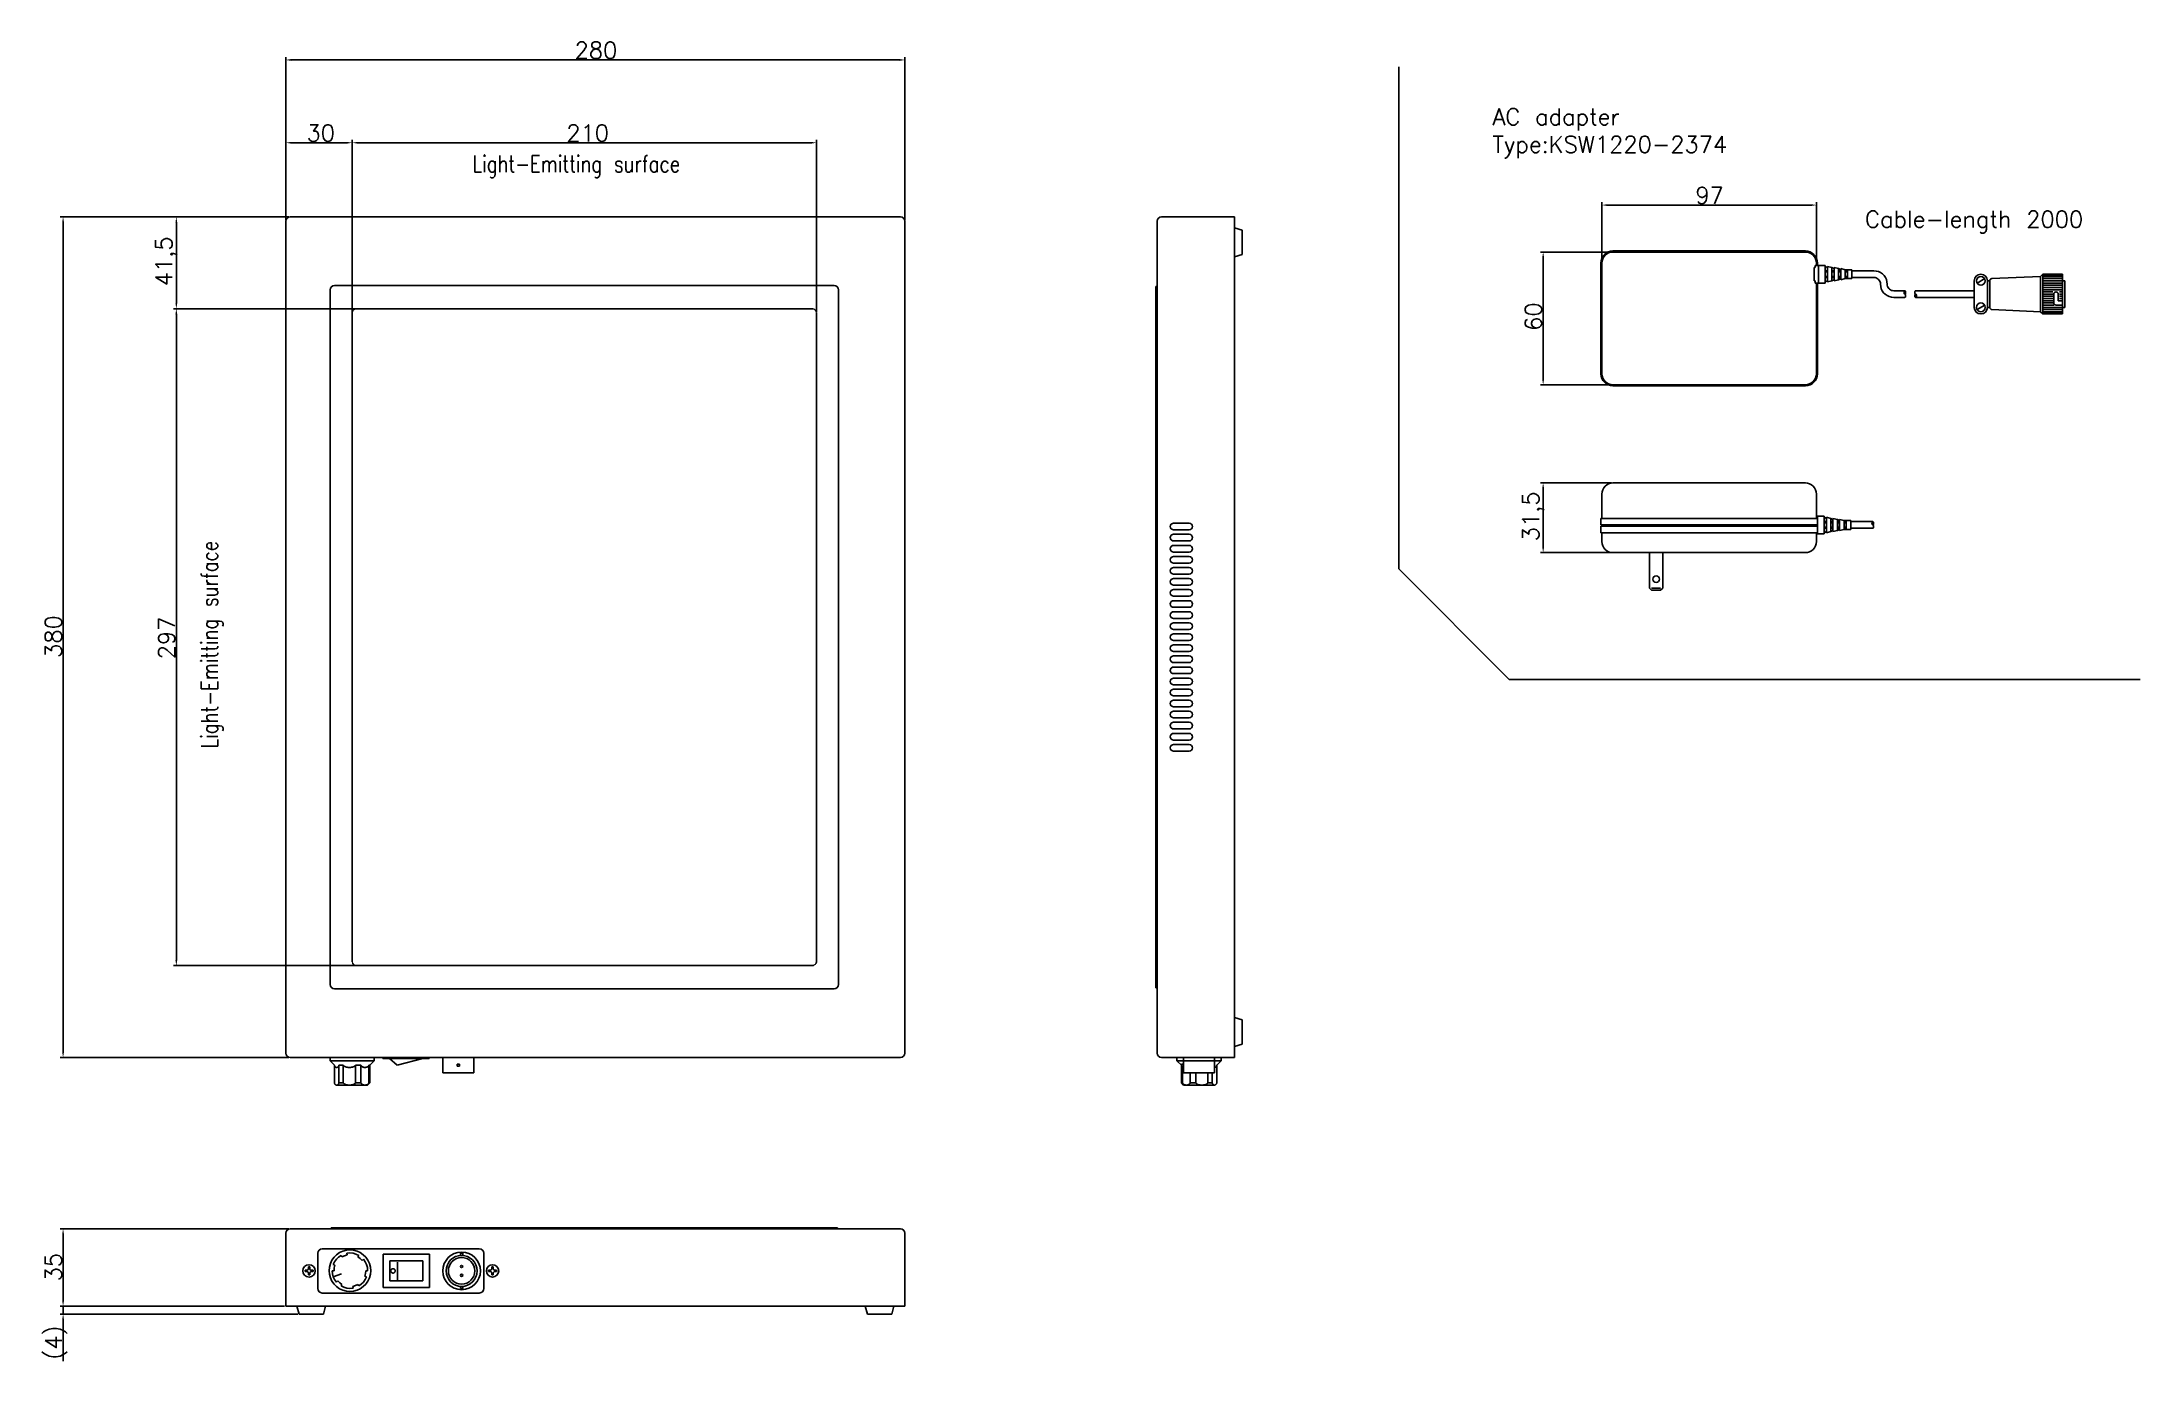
# Model space of a CAD drawing. Extents: x 878 to 1827, y 1039 to 1635.
import ezdxf

# ---------------------------------------------------------------- set-up
doc = ezdxf.new("R2010")
doc.units = 0
doc.linetypes.add('HIDDEN', pattern=[0.375, 0.25, -0.125])
doc.layers.get('0').update_dxf_attribs({"linetype": 'CONTINUOUS'})
doc.layers.get('DEFPOINTS').update_dxf_attribs({"linetype": 'CONTINUOUS'})
doc.layers.add('0___3', color=7, linetype='CONTINUOUS')
doc.layers.add('FP-402', color=7, linetype='CONTINUOUS')
doc.styles.get("Standard").update_dxf_attribs({"font": 'txt', "bigfont": 'extfont2.shx'})
doc.dimstyles.get("Standard").update_dxf_attribs({"dimtxt": 2.5, "dimasz": 2.5, "dimexe": 1.25, "dimexo": 0.625, "dimtad": 1, "dimcen": 2.5, "dimazin": 3, "dimtfac": 1, "dimtmove": 0, "dimatfit": 3})

# ---------------------------------------------------------------- blocks, each defined once
blk = doc.blocks.new('A$C35614DF8')
at = {"layer": 'FP-402'}
for p, q in [((0, 14.5), (0, 390.5)), ((2, 392.5), (278, 392.5)), ((280, 390.5), (280, 14.5)), ((22, 361.5), (248, 361.5)), ((20, 45.5), (20, 359.5)), ((250, 45.5), (250, 359.5)), ((22, 43.5), (248, 43.5)), ((278, 12.5), (2, 12.5)), ((40, 12.5), (20, 12.5)), ((20, 12.5), (20, 11)), ((20, 11), (40, 11)), ((22, 9), (20, 11)), ((40, 11), (38, 9)), ((40, 11), (40, 12.5)), ((64.9, 12.5), (43.9, 12.5)), ((43.9, 12.5), (43.9, 12)), ((43.9, 12), (64.9, 12)), ((46.9, 12), (50.4, 9)), ((50.4, 9), (61.9, 12)), ((64.9, 12), (64.9, 12.5)), ((71, 12.5), (85, 12.5)), ((71, 5.5), (71, 12.5)), ((77.5, 9.5), (78.5, 9.5)), ((77.5, 8.5), (77.5, 9.5)), ((78.5, 9.5), (78.5, 8.5)), ((85, 12.5), (85, 5.5)), ((22, 8), (22, 9)), ((22, 8), (22, 1)), ((26, 9), (24, 9)), ((24, 9), (24, 1)), ((26, 9), (24, 9)), ((24, 9), (24, 1)), ((24, 1), (26, 1)), ((24, 1), (26, 1)), ((26, 1), (26, 9)), ((26, 1), (26, 9)), ((34, 9), (31.5, 9)), ((31.5, 9), (31.5, 1)), ((31.5, 1), (34, 1)), ((34, 1), (34, 9)), ((37, 0), (38, 1)), ((38, 9), (37.5, 9)), ((37.5, 9), (37.5, 1)), ((37.5, 1), (38, 1)), ((38, 1), (38, 9)), ((85, 5.5), (71, 5.5)), ((78.5, 8.5), (77.5, 8.5)), ((23, 0), (37, 0))]:
    blk.add_line(p, q, dxfattribs=at)
at = {"layer": 'FP-402', "linetype": 'HIDDEN'}
for p, q in [((30, 56), (30, 349)), ((32, 351), (238, 351)), ((240, 349), (240, 56)), ((238, 54), (32, 54))]:
    blk.add_line(p, q, dxfattribs=at)
at = {"layer": 'FP-402'}
for points in [[(24, 9), (23.98, 8.83), (23.94, 8.66), (23.87, 8.5), (23.77, 8.36), (23.64, 8.23), (23.5, 8.13), (23.34, 8.06), (23.17, 8.02), (23, 8), (22.83, 8.02), (22.66, 8.06), (22.5, 8.13), (22.36, 8.23), (22.23, 8.36), (22.13, 8.5), (22.06, 8.66), (22.02, 8.83), (22, 9)], [(24, 1), (23.98, 0.83), (23.94, 0.66), (23.87, 0.5), (23.77, 0.36), (23.64, 0.23), (23.5, 0.13), (23.34, 0.06), (23.17, 0.02), (23, 0), (22.83, 0.02), (22.66, 0.06), (22.5, 0.13), (22.36, 0.23), (22.23, 0.36), (22.13, 0.5), (22.06, 0.66), (22.02, 0.83), (22, 1)], [(31.5, 9), (31.46, 8.83), (31.33, 8.66), (31.13, 8.5), (30.86, 8.36), (30.52, 8.23), (30.12, 8.13), (29.69, 8.06), (29.23, 8.02), (28.75, 8), (28.27, 8.02), (27.81, 8.06), (27.37, 8.13), (26.98, 8.23), (26.64, 8.36), (26.37, 8.5), (26.17, 8.66), (26.04, 8.83), (26, 9)], [(31.5, 1), (31.46, 0.83), (31.33, 0.66), (31.13, 0.5), (30.86, 0.36), (30.52, 0.23), (30.12, 0.13), (29.69, 0.06), (29.23, 0.02), (28.75, 0), (28.27, 0.02), (27.81, 0.06), (27.37, 0.13), (26.98, 0.23), (26.64, 0.36), (26.37, 0.5), (26.17, 0.66), (26.04, 0.83), (26, 1)], [(37.5, 9), (37.47, 8.83), (37.39, 8.66), (37.27, 8.5), (37.09, 8.36), (36.87, 8.23), (36.62, 8.13), (36.35, 8.06), (36.05, 8.02), (35.75, 8), (35.45, 8.02), (35.15, 8.06), (34.87, 8.13), (34.63, 8.23), (34.41, 8.36), (34.23, 8.5), (34.11, 8.66), (34.03, 8.83), (34, 9)], [(37.5, 1), (37.47, 0.83), (37.39, 0.66), (37.27, 0.5), (37.09, 0.36), (36.87, 0.23), (36.62, 0.13), (36.35, 0.06), (36.05, 0.02), (35.75, 0), (35.45, 0.02), (35.15, 0.06), (34.87, 0.13), (34.63, 0.23), (34.41, 0.36), (34.23, 0.5), (34.11, 0.66), (34.03, 0.83), (34, 1)]]:
    blk.add_lwpolyline(points, dxfattribs=at)
for centre, start, end in [((2, 390.5), 90, 180), ((278, 390.5), 0, 90), ((22, 359.5), 90, 180), ((248, 359.5), 0, 90), ((22, 45.5), 180, 270), ((248, 45.5), 270, 0), ((2, 14.5), 180, 270), ((278, 14.5), 270, 0)]:
    blk.add_arc(centre, 2, start, end, dxfattribs=at)
at = {"layer": 'FP-402', "linetype": 'HIDDEN'}
for centre, start, end in [((32, 349), 90, 180), ((32, 349), 90, 180), ((238, 349), 0, 90), ((238, 349), 0, 90), ((32, 56), 180, 270), ((32, 56), 180, 270), ((238, 56), 270, 0), ((238, 56), 270, 0)]:
    blk.add_arc(centre, 2, start, end, dxfattribs=at)
blk = doc.blocks.new('A$C30B5737C')
at = {"layer": 'FP-402'}
for p, q in [((278, 38.5), (2, 38.5)), ((20.5, 39), (249.5, 39)), ((20.5, 38.5), (20.5, 39)), ((249.5, 38.5), (20.5, 38.5)), ((249.5, 39), (249.5, 38.5)), ((0, 36.5), (0, 3.5)), ((16.5, 29.5), (87.5, 29.5)), ((280, 36.5), (280, 3.5)), ((8.7, 19.2), (8.7, 19.8)), ((8.7, 19.8), (9.3, 19.8)), ((8.7, 19.2), (9.3, 19.2)), ((10.2, 21.3), (10.8, 21.3)), ((10.2, 21.3), (10.2, 20.7)), ((10.8, 21.3), (10.8, 20.7)), ((12.3, 19.8), (11.7, 19.8)), ((12.3, 19.2), (11.7, 19.2)), ((12.3, 19.2), (11.7, 19.2)), ((12.3, 19.2), (12.3, 19.8)), ((14.5, 11.5), (14.5, 27.5)), ((21.8, 19.6), (21, 19.6)), ((22.23, 22.06), (21.48, 22.34)), ((25.4, 25.84), (25, 26.53)), ((27.75, 26.69), (27.61, 27.48)), ((32.6, 25.84), (33, 26.53)), ((34.52, 24.23), (35.13, 24.74)), ((36.2, 19.6), (37, 19.6)), ((65, 27), (44, 27)), ((44, 27), (44, 12)), ((62, 24), (47, 24)), ((47, 24), (47, 15)), ((50.5, 23.5), (50.5, 15.5)), ((62, 15), (62, 24)), ((65, 12), (65, 27)), ((79, 27.5), (80, 27.5)), ((79, 26.5), (79, 27.5)), ((80, 26.5), (79, 26.5)), ((80, 27.5), (80, 26.5)), ((89.5, 27.5), (89.5, 11.5)), ((91.7, 19.2), (91.7, 19.8)), ((91.7, 19.8), (92.3, 19.8)), ((91.7, 19.2), (92.3, 19.2)), ((93.2, 21.3), (93.8, 21.3)), ((93.2, 21.3), (93.2, 20.7)), ((93.8, 21.3), (93.8, 20.7)), ((95.3, 19.8), (94.7, 19.8)), ((95.3, 19.2), (94.7, 19.2)), ((95.3, 19.2), (94.7, 19.2)), ((95.3, 19.2), (95.3, 19.8)), ((10.2, 17.7), (10.2, 18.3)), ((10.2, 17.7), (10.8, 17.7)), ((10.8, 17.7), (10.8, 18.3)), ((87.5, 9.5), (16.5, 9.5)), ((25.24, 18.23), (21.48, 16.86)), ((23.48, 14.97), (22.87, 14.46)), ((25.4, 13.36), (25, 12.67)), ((30.25, 12.51), (30.39, 11.72)), ((32.6, 13.36), (33, 12.67)), ((35.77, 17.14), (36.52, 16.86)), ((44, 12), (65, 12)), ((47, 15), (62, 15)), ((79, 12.5), (80, 12.5)), ((79, 11.5), (79, 12.5)), ((80, 11.5), (79, 11.5)), ((80, 12.5), (80, 11.5)), ((93.2, 17.7), (93.2, 18.3)), ((93.2, 17.7), (93.8, 17.7)), ((93.8, 17.7), (93.8, 18.3)), ((280, 3.5), (0, 3.5)), ((5, 3.5), (18, 3.5)), ((5, 3.5), (6, 0)), ((17, 0), (18, 3.5)), ((262, 3.5), (275, 3.5)), ((262, 3.5), (263, 0)), ((274, 0), (275, 3.5)), ((6, 0), (17, 0)), ((263, 0), (274, 0))]:
    blk.add_line(p, q, dxfattribs=at)
for points in [[(19.6, 19.6), (19.74, 17.97), (20.17, 16.38), (20.86, 14.9), (21.8, 13.56), (22.96, 12.4), (24.3, 11.46), (25.78, 10.77), (27.37, 10.34), (29, 10.2), (30.63, 10.34), (32.21, 10.77), (33.7, 11.46), (35.04, 12.4), (36.2, 13.56), (37.14, 14.9), (37.83, 16.38), (38.26, 17.97), (38.4, 19.6), (38.26, 21.23), (37.83, 22.81), (37.14, 24.3), (36.2, 25.64), (35.04, 26.8), (33.7, 27.74), (32.21, 28.43), (30.63, 28.86), (29, 29), (27.37, 28.86), (25.78, 28.43), (24.3, 27.74), (22.96, 26.8), (21.8, 25.64), (20.86, 24.3), (20.17, 22.81), (19.74, 21.23), (19.6, 19.6)], [(21, 19.6), (21.12, 18.21), (21.48, 16.86), (22.07, 15.6), (22.87, 14.46)], [(25, 26.53), (23.86, 25.73), (22.87, 24.74), (22.07, 23.6), (21.48, 22.34)], [(22.23, 22.06), (21.91, 20.85), (21.8, 19.6)], [(27.75, 26.69), (26.54, 26.37), (25.4, 25.84)], [(33, 26.53), (31.74, 27.12), (30.39, 27.48), (29, 27.6), (27.61, 27.48)], [(34.52, 24.23), (33.63, 25.12), (32.6, 25.84)], [(37, 19.6), (36.88, 20.99), (36.52, 22.34), (35.93, 23.6), (35.13, 24.74)], [(35.77, 17.14), (36.09, 18.35), (36.2, 19.6)], [(47.5, 19.5), (47.52, 19.67), (47.56, 19.84), (47.63, 20), (47.73, 20.14), (47.86, 20.27), (48, 20.37), (48.16, 20.44), (48.33, 20.48), (48.5, 20.5), (48.67, 20.48), (48.84, 20.44), (49, 20.37), (49.14, 20.27), (49.27, 20.14), (49.37, 20), (49.44, 19.84), (49.48, 19.67), (49.5, 19.5), (49.48, 19.33), (49.44, 19.16), (49.37, 19), (49.27, 18.86), (49.14, 18.73), (49, 18.63), (48.84, 18.56), (48.67, 18.52), (48.5, 18.5), (48.33, 18.52), (48.16, 18.56), (48, 18.63), (47.86, 18.73), (47.73, 18.86), (47.63, 19), (47.56, 19.16), (47.52, 19.33), (47.5, 19.5)], [(23.48, 14.97), (24.37, 14.08), (25.4, 13.36)], [(25, 12.67), (26.26, 12.08), (27.61, 11.72), (29, 11.6), (30.39, 11.72)], [(30.25, 12.51), (31.46, 12.83), (32.6, 13.36)], [(33, 12.67), (34.14, 13.47), (35.13, 14.46), (35.93, 15.6), (36.52, 16.86)]]:
    blk.add_lwpolyline(points, dxfattribs=at)
for centre, radius in [((10.5, 19.5), 2.8), ((79.5, 19.5), 8.5), ((79.5, 19.5), 7), ((79.5, 19.5), 6), ((79.5, 21.5), 0.5), ((93.5, 19.5), 2.8), ((79.5, 17.5), 0.5)]:
    blk.add_circle(centre, radius, dxfattribs=at)
for centre, radius, start, end in [((2, 36.5), 2, 90, 180), ((278, 36.5), 2, 0, 90), ((16.5, 27.5), 2, 90, 180), ((87.5, 27.5), 2, 0, 90), ((9.4, 20.6), 0.8, 262, 0), ((9.4, 18.4), 0.8, 0, 98), ((9.4, 20.6), 0.8, 0, 8), ((11.6, 20.6), 0.8, 172, 278), ((11.6, 18.4), 0.8, 82, 188), ((92.4, 20.6), 0.8, 262, 0), ((92.4, 18.4), 0.8, 0, 98), ((92.4, 20.6), 0.8, 0, 8), ((94.6, 20.6), 0.8, 172, 278), ((94.6, 18.4), 0.8, 82, 188), ((9.4, 18.4), 0.8, 352, 0), ((16.5, 11.5), 2, 180, 270), ((87.5, 11.5), 2, 270, 0), ((92.4, 18.4), 0.8, 352, 0)]:
    blk.add_arc(centre, radius, start, end, dxfattribs=at)
blk = doc.blocks.new('A$C0478509A')
at = {"layer": 'FP-402'}
for p, q in [((0.5, 390.5), (0.5, 14.5)), ((35.5, 392.5), (2.5, 392.5)), ((35.5, 392.5), (35.5, 12.5)), ((35.5, 374.5), (35.5, 387.5)), ((39, 386.5), (35.5, 387.5)), ((39, 375.5), (39, 386.5)), ((35.5, 374.5), (39, 375.5)), ((0.5, 361), (0, 361)), ((0, 361), (0, 44)), ((0.5, 44), (0.5, 361)), ((8, 254), (15, 254)), ((8, 251), (15, 251)), ((8, 249), (15, 249)), ((8, 246), (15, 246)), ((8, 244), (15, 244)), ((8, 241), (15, 241)), ((8, 239), (15, 239)), ((8, 236), (15, 236)), ((8, 234), (15, 234)), ((8, 231), (15, 231)), ((8, 229), (15, 229)), ((8, 226), (15, 226)), ((8, 224), (15, 224)), ((8, 221), (15, 221)), ((8, 219), (15, 219)), ((8, 216), (15, 216)), ((8, 214), (15, 214)), ((8, 211), (15, 211)), ((8, 209), (15, 209)), ((8, 206), (15, 206)), ((8, 204), (15, 204)), ((8, 201), (15, 201)), ((8, 199), (15, 199)), ((8, 196), (15, 196)), ((8, 194), (15, 194)), ((8, 191), (15, 191)), ((8, 189), (15, 189)), ((8, 186), (15, 186)), ((8, 184), (15, 184)), ((8, 181), (15, 181)), ((8, 179), (15, 179)), ((8, 176), (15, 176)), ((8, 174), (15, 174)), ((8, 171), (15, 171)), ((8, 169), (15, 169)), ((8, 166), (15, 166)), ((8, 164), (15, 164)), ((8, 161), (15, 161)), ((8, 159), (15, 159)), ((8, 156), (15, 156)), ((8, 154), (15, 154)), ((8, 151), (15, 151)), ((0, 44), (0.5, 44)), ((35.5, 17.5), (35.5, 30.5)), ((39, 29.5), (35.5, 30.5)), ((39, 18.5), (39, 29.5)), ((35.5, 12.5), (2.5, 12.5)), ((9.5, 11), (9.5, 12.5)), ((9.5, 12.5), (29.5, 12.5)), ((29.5, 11), (9.5, 11)), ((9.5, 11), (11.5, 9)), ((11.5, 8.5), (11.5, 9.5)), ((11.5, 9.5), (12.5, 9.5)), ((12.5, 12.5), (26.5, 12.5)), ((12.5, 5.5), (12.5, 12.5)), ((12.5, 9.5), (12.5, 8.5)), ((26.5, 12.5), (26.5, 5.5)), ((27.5, 9), (29.5, 11)), ((29.5, 12.5), (29.5, 11)), ((35.5, 17.5), (39, 18.5)), ((12.5, 8.5), (11.5, 8.5)), ((11.5, 1), (11.5, 8.5)), ((11.5, 8.5), (12, 8.5)), ((12.5, 0), (11.5, 1)), ((12, 1), (11.5, 1)), ((12, 8.5), (12, 1)), ((26.5, 5.5), (12.5, 5.5)), ((15.5, 1), (15.5, 5.5)), ((15.5, 5.5), (18, 5.5)), ((18, 1), (15.5, 1)), ((18, 5.5), (18, 1)), ((23.5, 1), (23.5, 5.5)), ((23.5, 5.5), (25.5, 5.5)), ((23.5, 1), (23.5, 5.5)), ((23.5, 5.5), (25.5, 5.5)), ((25.5, 1), (23.5, 1)), ((25.5, 1), (23.5, 1)), ((25.5, 5.5), (25.5, 1)), ((25.5, 5.5), (25.5, 1)), ((27.5, 8), (27.5, 9)), ((27.5, 8), (27.5, 1)), ((26.5, 0), (12.5, 0))]:
    blk.add_line(p, q, dxfattribs=at)
for points in [[(12, 1), (12.03, 0.83), (12.11, 0.66), (12.23, 0.5), (12.41, 0.36), (12.63, 0.23), (12.87, 0.13), (13.15, 0.06), (13.45, 0.02), (13.75, 0), (14.05, 0.02), (14.35, 0.06), (14.62, 0.13), (14.87, 0.23), (15.09, 0.36), (15.27, 0.5), (15.39, 0.66), (15.47, 0.83), (15.5, 1)], [(18, 1), (18.04, 0.83), (18.17, 0.66), (18.37, 0.5), (18.64, 0.36), (18.98, 0.23), (19.37, 0.13), (19.81, 0.06), (20.27, 0.02), (20.75, 0), (21.23, 0.02), (21.69, 0.06), (22.12, 0.13), (22.52, 0.23), (22.86, 0.36), (23.13, 0.5), (23.33, 0.66), (23.46, 0.83), (23.5, 1)], [(25.5, 1), (25.52, 0.83), (25.56, 0.66), (25.63, 0.5), (25.73, 0.36), (25.86, 0.23), (26, 0.13), (26.16, 0.06), (26.33, 0.02), (26.5, 0), (26.67, 0.02), (26.84, 0.06), (27, 0.13), (27.14, 0.23), (27.27, 0.36), (27.37, 0.5), (27.44, 0.66), (27.48, 0.83), (27.5, 1)]]:
    blk.add_lwpolyline(points, dxfattribs=at)
for centre, radius, start, end in [((2.5, 390.5), 2, 90, 180), ((8, 252.5), 1.5, 90, 270), ((8, 247.5), 1.5, 90, 270), ((15, 252.5), 1.5, 270, 90), ((15, 247.5), 1.5, 270, 90), ((8, 242.5), 1.5, 90, 270), ((8, 237.5), 1.5, 90, 270), ((15, 242.5), 1.5, 270, 90), ((15, 237.5), 1.5, 270, 90), ((8, 232.5), 1.5, 90, 270), ((8, 227.5), 1.5, 90, 270), ((15, 232.5), 1.5, 270, 90), ((15, 227.5), 1.5, 270, 90), ((8, 222.5), 1.5, 90, 270), ((8, 217.5), 1.5, 90, 270), ((15, 222.5), 1.5, 270, 90), ((15, 217.5), 1.5, 270, 90), ((8, 212.5), 1.5, 90, 270), ((8, 207.5), 1.5, 90, 270), ((15, 212.5), 1.5, 270, 90), ((15, 207.5), 1.5, 270, 90), ((8, 202.5), 1.5, 90, 270), ((15, 202.5), 1.5, 270, 90), ((8, 197.5), 1.5, 90, 270), ((8, 192.5), 1.5, 90, 270), ((15, 197.5), 1.5, 270, 90), ((15, 192.5), 1.5, 270, 90), ((8, 187.5), 1.5, 90, 270), ((8, 182.5), 1.5, 90, 270), ((15, 187.5), 1.5, 270, 90), ((15, 182.5), 1.5, 270, 90), ((8, 177.5), 1.5, 90, 270), ((8, 172.5), 1.5, 90, 270), ((15, 177.5), 1.5, 270, 90), ((15, 172.5), 1.5, 270, 90), ((8, 167.5), 1.5, 90, 270), ((8, 162.5), 1.5, 90, 270), ((15, 167.5), 1.5, 270, 90), ((15, 162.5), 1.5, 270, 90), ((8, 157.5), 1.5, 90, 270), ((8, 152.5), 1.5, 90, 270), ((15, 157.5), 1.5, 270, 90), ((15, 152.5), 1.5, 270, 90), ((2.5, 14.5), 2, 180, 270), ((26.5, 9), 1, 270, 0)]:
    blk.add_arc(centre, radius, start, end, dxfattribs=at)
blk = doc.blocks.new('A$C74EA599D')
at = {"layer": 'FP-402'}
for p, q in [((92.5, 61), (5.5, 61)), ((92.5, 60.5), (5.5, 60.5)), ((0, 55.5), (0, 5.5)), ((0.5, 55.5), (0.5, 5.5)), ((97, 53.5), (96.5, 53.5)), ((96.5, 53.5), (96.5, 47.5)), ((96.5, 47.5), (97, 47.5)), ((97.5, 54.5), (97, 54.5)), ((97, 54.5), (97, 53.5)), ((97, 47.5), (97, 46.5)), ((97.5, 54.5), (97.5, 55.5)), ((98.5, 54.5), (97.5, 54.5)), ((98, 55.5), (98, 54.5)), ((98.5, 54.5), (98.5, 46.5)), ((98.5, 54.5), (101.5, 54.5)), ((98.5, 46.5), (98.5, 54.5)), ((101.5, 54.5), (101.5, 46.5)), ((101.5, 47), (101.5, 54)), ((102.5, 53.5), (101.5, 54)), ((102.5, 52), (101.5, 52)), ((101.5, 51.5), (102.5, 51.5)), ((102.5, 49.5), (101.5, 49.5)), ((101.5, 49), (102.5, 49)), ((101.5, 47), (102.5, 47.5)), ((102.5, 47), (102.5, 54)), ((102.5, 54), (104.5, 53.5)), ((104.5, 47.5), (102.5, 47)), ((104.5, 53.5), (104.5, 47.5)), ((105.5, 53), (104.5, 53.5)), ((105.5, 52), (104.5, 52)), ((104.5, 51.5), (105.5, 51.5)), ((105.5, 49.5), (104.5, 49.5)), ((104.5, 49), (105.5, 49)), ((104.5, 47.5), (105.5, 48)), ((105.5, 53.5), (105.5, 47.5)), ((107.5, 53), (105.5, 53.5)), ((105.5, 47.5), (107.5, 48)), ((107.5, 48), (107.5, 53)), ((108.5, 52.5), (107.5, 53)), ((108.5, 52), (107.5, 52)), ((107.5, 51.5), (108.5, 51.5)), ((108.5, 49.5), (107.5, 49.5)), ((107.5, 49), (108.5, 49)), ((107.5, 48), (108.5, 48.5)), ((108.5, 53), (108.5, 48)), ((110.5, 52.5), (108.5, 53)), ((108.5, 48), (110.5, 48.5)), ((110.5, 48.5), (110.5, 52.5)), ((110.5, 52.5), (111.5, 52.5)), ((111.5, 52), (110.5, 52)), ((110.5, 51.5), (111.5, 51.5)), ((111.5, 49.5), (110.5, 49.5)), ((110.5, 49), (111.5, 49)), ((110.5, 48.5), (111.5, 48.5)), ((111.5, 52.5), (113.5, 52.5)), ((111.5, 48.5), (111.5, 52.5)), ((113.5, 48.5), (111.5, 48.5)), ((113.5, 52.5), (113.5, 48.5)), ((113.5, 52), (123.5, 52)), ((123.5, 52), (113.5, 52)), ((113.5, 49), (123.5, 49)), ((113.5, 49), (123.5, 49)), ((168.87, 47.5), (168.87, 35.5)), ((173.61, 48.5), (170.14, 46.5)), ((174.87, 35.5), (174.87, 47.5)), ((175.87, 47.5), (174.87, 47.5)), ((175.87, 47.5), (175.87, 35.5)), ((198.87, 49.5), (176.87, 48.5)), ((198.87, 49.5), (199.87, 50.5)), ((198.87, 33.5), (198.87, 49.5)), ((199.87, 32.5), (199.87, 50.5)), ((208.87, 50.5), (199.87, 50.5)), ((208.87, 50), (199.87, 50)), ((208.87, 49.5), (199.87, 49.5)), ((208.87, 48.5), (199.87, 48.5)), ((208.87, 47.5), (199.87, 47.5)), ((208.87, 32.5), (208.87, 50.5)), ((208.87, 35.5), (208.87, 47.5)), ((208.87, 47.5), (209.87, 47.5)), ((209.87, 47.5), (209.87, 35.5)), ((97, 46.5), (97.5, 46.5)), ((97.5, 5.5), (97.5, 46.5)), ((97.5, 46.5), (98.5, 46.5)), ((98, 5.5), (98, 46.5)), ((101.5, 46.5), (98.5, 46.5)), ((132.5, 43), (137.5, 43)), ((132.5, 40), (137.5, 40)), ((152.37, 43), (142.37, 43)), ((152.37, 40), (142.37, 40)), ((150.37, 40), (168.87, 40)), ((151.87, 43), (168.87, 43)), ((208.87, 46.5), (199.87, 46.5)), ((208.87, 45.5), (199.87, 45.5)), ((208.87, 44.5), (199.87, 44.5)), ((208.87, 43.5), (199.87, 43.5)), ((204.37, 42.5), (199.87, 42.5)), ((204.37, 41.5), (199.87, 41.5)), ((204.37, 40.5), (199.87, 40.5)), ((204.37, 39.5), (199.87, 39.5)), ((204.37, 38.5), (199.87, 38.5)), ((204.87, 41.5), (204.87, 37.5)), ((206.87, 41.5), (206.87, 38.5)), ((206.87, 38.5), (207.87, 38.5)), ((207.37, 42.5), (208.87, 42.5)), ((207.37, 41.5), (208.87, 41.5)), ((207.37, 40.5), (208.87, 40.5)), ((208.87, 39.5), (207.37, 39.5)), ((208.87, 38.5), (207.87, 38.5)), ((173.61, 36.5), (170.14, 34.5)), ((175.87, 35.5), (174.87, 35.5)), ((176.87, 34.5), (198.87, 33.5)), ((199.87, 32.5), (198.87, 33.5)), ((204.37, 37.5), (199.87, 37.5)), ((204.87, 36.5), (199.87, 36.5)), ((199.87, 35.5), (208.87, 35.5)), ((208.87, 34.5), (199.87, 34.5)), ((199.87, 33.5), (208.87, 33.5)), ((208.87, 33), (199.87, 33)), ((199.87, 32.5), (208.87, 32.5)), ((207.87, 36.5), (205.87, 36.5)), ((208.87, 36.5), (207.87, 36.5)), ((209.87, 35.5), (208.87, 35.5)), ((5.5, 0.5), (92.5, 0.5)), ((5.5, 0), (92.5, 0))]:
    blk.add_line(p, q, dxfattribs=at)
for points in [[(123.5, 52), (124.54, 51.91), (125.55, 51.64), (126.5, 51.2), (127.36, 50.6), (128.1, 49.86), (128.7, 49), (129.14, 48.05), (129.41, 47.04), (129.5, 46)], [(123.5, 49), (124.02, 48.95), (124.53, 48.82), (125, 48.6), (125.43, 48.3), (125.8, 47.93), (126.1, 47.5), (126.32, 47.03), (126.45, 46.52), (126.5, 46)], [(132.5, 40), (131.46, 40.09), (130.45, 40.36), (129.5, 40.8), (128.64, 41.4), (127.9, 42.14), (127.3, 43), (126.86, 43.95), (126.59, 44.96), (126.5, 46)], [(132.5, 43), (131.98, 43.05), (131.47, 43.18), (131, 43.4), (130.57, 43.7), (130.2, 44.07), (129.9, 44.5), (129.68, 44.97), (129.55, 45.48), (129.5, 46)], [(137.87, 42.25), (137.87, 42.12), (137.85, 41.99), (137.82, 41.88), (137.79, 41.77), (137.74, 41.68), (137.69, 41.6), (137.63, 41.55), (137.57, 41.51), (137.5, 41.5), (137.43, 41.51), (137.37, 41.55), (137.31, 41.6), (137.26, 41.68), (137.21, 41.77), (137.18, 41.88), (137.15, 41.99), (137.13, 42.12), (137.12, 42.25), (137.13, 42.38), (137.15, 42.51), (137.18, 42.63), (137.21, 42.73), (137.26, 42.82), (137.31, 42.9), (137.37, 42.95), (137.43, 42.99), (137.5, 43), (137.57, 42.99), (137.63, 42.95), (137.69, 42.9), (137.74, 42.82), (137.79, 42.73), (137.82, 42.63), (137.85, 42.51), (137.87, 42.38), (137.87, 42.25)], [(137.5, 41.5), (137.57, 41.49), (137.63, 41.45), (137.69, 41.4), (137.74, 41.32), (137.79, 41.23), (137.82, 41.13), (137.85, 41.01), (137.87, 40.88), (137.87, 40.75), (137.87, 40.62), (137.85, 40.49), (137.82, 40.38), (137.79, 40.27), (137.74, 40.18), (137.69, 40.1), (137.63, 40.05), (137.57, 40.01), (137.5, 40)], [(142.37, 43), (142.31, 42.99), (142.25, 42.95), (142.19, 42.9), (142.13, 42.82), (142.09, 42.73), (142.05, 42.63), (142.02, 42.51), (142.01, 42.38), (142, 42.25), (142.01, 42.12), (142.02, 41.99), (142.05, 41.88), (142.09, 41.77), (142.13, 41.68), (142.19, 41.6), (142.25, 41.55), (142.31, 41.51), (142.37, 41.5)], [(142, 40.75), (142.01, 40.62), (142.02, 40.49), (142.05, 40.38), (142.09, 40.27), (142.13, 40.18), (142.19, 40.1), (142.25, 40.05), (142.31, 40.01), (142.37, 40), (142.44, 40.01), (142.5, 40.05), (142.56, 40.1), (142.62, 40.18), (142.66, 40.27), (142.7, 40.38), (142.73, 40.49), (142.74, 40.62), (142.75, 40.75), (142.74, 40.88), (142.73, 41.01), (142.7, 41.13), (142.66, 41.23), (142.62, 41.32), (142.56, 41.4), (142.5, 41.45), (142.44, 41.49), (142.37, 41.5), (142.31, 41.49), (142.25, 41.45), (142.19, 41.4), (142.13, 41.32), (142.09, 41.23), (142.05, 41.13), (142.02, 41.01), (142.01, 40.88), (142, 40.75)]]:
    blk.add_lwpolyline(points, dxfattribs=at)
for centre in [(171.87, 47.5), (171.87, 35.5)]:
    blk.add_circle(centre, 2, dxfattribs=at)
for centre, radius, start, end in [((5.5, 55.5), 5.5, 90, 180), ((5.5, 55.5), 5, 90, 180), ((92.5, 55.5), 5.5, 0, 90), ((92.5, 55.5), 5, 0, 90), ((171.87, 47.5), 3, 0, 180), ((176.87, 47.5), 1, 90, 180), ((205.87, 41.5), 1, 0, 180), ((171.87, 35.5), 3, 180, 0), ((176.87, 35.5), 1, 180, 270), ((205.87, 37.5), 1, 180, 270), ((5.5, 5.5), 5.5, 180, 270), ((5.5, 5.5), 5, 180, 270), ((92.5, 5.5), 5, 270, 0), ((92.5, 5.5), 5.5, 270, 0)]:
    blk.add_arc(centre, radius, start, end, dxfattribs=at)
blk = doc.blocks.new('A$C6D9D0D35')
at = {"layer": 'FP-402'}
for p, q in [((92.5, 48.5), (5.5, 48.5)), ((0.5, 43.5), (0.5, 32.5)), ((97.5, 32.5), (97.5, 43.5)), ((0, 32.5), (98, 32.5)), ((0, 29.5), (0, 32.5)), ((98, 29.5), (0, 29.5)), ((0, 29), (98, 29)), ((0, 26), (0, 29)), ((0.5, 29.5), (0.5, 29)), ((97.5, 33.5), (98, 33.5)), ((97.5, 29), (97.5, 29.5)), ((98, 33.5), (98, 25.5)), ((98, 33.5), (101, 33.5)), ((98, 25.5), (98, 33.5)), ((98, 32.5), (98, 29.5)), ((98, 29), (98, 26)), ((101, 33.5), (101, 25.5)), ((101, 26), (101, 33)), ((102, 32.5), (101, 33)), ((102, 31), (101, 31)), ((101, 30.5), (102, 30.5)), ((102, 28.5), (101, 28.5)), ((102, 26), (102, 33)), ((102, 33), (104, 32.5)), ((104, 32.5), (104, 26.5)), ((105, 32), (104, 32.5)), ((105, 31), (104, 31)), ((104, 30.5), (105, 30.5)), ((105, 28.5), (104, 28.5)), ((105, 32.5), (105, 26.5)), ((107, 32), (105, 32.5)), ((107, 27), (107, 32)), ((108, 31.5), (107, 32)), ((108, 31), (107, 31)), ((107, 30.5), (108, 30.5)), ((108, 28.5), (107, 28.5)), ((108, 32), (108, 27)), ((110, 31.5), (108, 32)), ((110, 27.5), (110, 31.5)), ((110, 31.5), (111, 31.5)), ((111, 31), (110, 31)), ((110, 30.5), (111, 30.5)), ((111, 28.5), (110, 28.5)), ((111, 31.5), (113, 31.5)), ((111, 27.5), (111, 31.5)), ((113, 31.5), (113, 27.5)), ((113, 31), (123, 31)), ((98, 26), (0, 26)), ((0.5, 26), (0.5, 22)), ((97.5, 22), (97.5, 26)), ((98, 25.5), (97.5, 25.5)), ((101, 25.5), (98, 25.5)), ((101, 28), (102, 28)), ((101, 26), (102, 26.5)), ((104, 26.5), (102, 26)), ((104, 28), (105, 28)), ((104, 26.5), (105, 27)), ((105, 26.5), (107, 27)), ((107, 28), (108, 28)), ((107, 27), (108, 27.5)), ((108, 27), (110, 27.5)), ((110, 28), (111, 28)), ((110, 27.5), (111, 27.5)), ((113, 27.5), (111, 27.5)), ((113, 28), (123, 28)), ((5.5, 17), (92.5, 17)), ((22, 17), (22, 1)), ((28, 1), (28, 17)), ((22, 1), (23, 0)), ((23, 1), (27, 1)), ((23, 0), (27, 0)), ((27, 0), (28, 1))]:
    blk.add_line(p, q, dxfattribs=at)
for points in [[(123.37, 30.25), (123.37, 30.38), (123.35, 30.51), (123.32, 30.63), (123.29, 30.73), (123.24, 30.82), (123.19, 30.9), (123.13, 30.95), (123.07, 30.99), (123, 31), (122.93, 30.99), (122.87, 30.95), (122.81, 30.9), (122.76, 30.82), (122.71, 30.73), (122.68, 30.63), (122.65, 30.51), (122.63, 30.38), (122.62, 30.25), (122.63, 30.12), (122.65, 29.99), (122.68, 29.88), (122.71, 29.77), (122.76, 29.68), (122.81, 29.6), (122.87, 29.55), (122.93, 29.51), (123, 29.5), (123.07, 29.51), (123.13, 29.55), (123.19, 29.6), (123.24, 29.68), (123.29, 29.77), (123.32, 29.88), (123.35, 29.99), (123.37, 30.12), (123.37, 30.25)], [(123, 28), (123.07, 28.01), (123.13, 28.05), (123.19, 28.1), (123.24, 28.18), (123.29, 28.27), (123.32, 28.38), (123.35, 28.49), (123.37, 28.62), (123.37, 28.75), (123.37, 28.88), (123.35, 29.01), (123.32, 29.13), (123.29, 29.23), (123.24, 29.32), (123.19, 29.4), (123.13, 29.45), (123.07, 29.49), (123, 29.5)]]:
    blk.add_lwpolyline(points, dxfattribs=at)
blk.add_circle((25, 5), 1.5, dxfattribs=at)
for centre, start, end in [((5.5, 43.5), 90, 180), ((92.5, 43.5), 0, 90), ((5.5, 22), 180, 270), ((92.5, 22), 270, 0)]:
    blk.add_arc(centre, 5, start, end, dxfattribs=at)
blk = doc.blocks.new('*U17')
at = {"layer": '0___3'}
for s, p in [('AC adapter', (1534.44, 1597.73)), ('Type:KSW1220-2374', (1534.44, 1585.23))]:
    blk.add_text(s, height=7.5, dxfattribs=at).set_placement(p)
blk = doc.blocks.new('*U18')
blk.add_text('Cable-length 2000', height=7.5).set_placement((1702.89, 1551.41))
blk = doc.blocks.new('*U21')
at = {"color": 0}
blk.add_text('297', height=7.5, rotation=90, dxfattribs=at).set_placement((938.53, 1356.21))
blk = doc.blocks.new('*D6')
at = {"color": 0}
for p, q in [((1020.04, 1514.71), (937.91, 1514.71)), ((939.16, 1512.21), (939.16, 1220.21)), ((1020.04, 1217.71), (937.91, 1217.71))]:
    blk.add_line(p, q, dxfattribs=at)
for points in [[(938.74, 1512.21), (939.57, 1512.21), (939.16, 1514.71)], [(938.74, 1220.21), (939.57, 1220.21), (939.16, 1217.71)]]:
    blk.add_solid(points, dxfattribs=at)
at = {"layer": 'DEFPOINTS', "color": 0}
for p in [(1020.66, 1514.71), (939.16, 1217.71), (1020.66, 1217.71)]:
    blk.add_point(p, dxfattribs=at)
blk.add_blockref('*U21', (0, 0))
blk = doc.blocks.new('*U20')
at = {"color": 0}
blk.add_text('41,5', height=7.5, rotation=90, dxfattribs=at).set_placement((937.28, 1524.84))
blk = doc.blocks.new('*D7')
at = {"color": 0}
for p, q in [((990.04, 1556.21), (937.91, 1556.21)), ((939.16, 1517.21), (939.16, 1553.71)), ((1020.04, 1514.71), (937.91, 1514.71))]:
    blk.add_line(p, q, dxfattribs=at)
for points in [[(938.74, 1553.71), (939.57, 1553.71), (939.16, 1556.21)], [(938.74, 1517.21), (939.57, 1517.21), (939.16, 1514.71)]]:
    blk.add_solid(points, dxfattribs=at)
at = {"layer": 'DEFPOINTS', "color": 0}
for p in [(939.16, 1556.21), (990.66, 1556.21), (1020.66, 1514.71)]:
    blk.add_point(p, dxfattribs=at)
blk.add_blockref('*U20', (0, 0))
blk = doc.blocks.new('*U24')
at = {"color": 0}
blk.add_text('30', height=7.5, dxfattribs=at).set_placement((998.04, 1590.36))
blk = doc.blocks.new('*D8')
at = {"color": 0}
for p, q in [((988.66, 1554.84), (988.66, 1590.99)), ((991.16, 1589.74), (1016.16, 1589.74)), ((1018.66, 1513.34), (1018.66, 1590.99))]:
    blk.add_line(p, q, dxfattribs=at)
for points in [[(991.16, 1590.15), (991.16, 1589.32), (988.66, 1589.74)], [(1016.16, 1590.15), (1016.16, 1589.32), (1018.66, 1589.74)]]:
    blk.add_solid(points, dxfattribs=at)
at = {"layer": 'DEFPOINTS', "color": 0}
for p in [(1018.66, 1589.74), (988.66, 1554.21), (1018.66, 1512.71)]:
    blk.add_point(p, dxfattribs=at)
blk.add_blockref('*U24', (0, 0))
blk = doc.blocks.new('*U23')
at = {"color": 0}
blk.add_text('210', height=7.5, dxfattribs=at).set_placement((1115.54, 1590.36))
blk = doc.blocks.new('*D9')
at = {"color": 0}
for p, q in [((1018.66, 1513.34), (1018.66, 1590.99)), ((1021.16, 1589.74), (1226.16, 1589.74)), ((1228.66, 1513.34), (1228.66, 1590.99))]:
    blk.add_line(p, q, dxfattribs=at)
for points in [[(1021.16, 1590.15), (1021.16, 1589.32), (1018.66, 1589.74)], [(1226.16, 1590.15), (1226.16, 1589.32), (1228.66, 1589.74)]]:
    blk.add_solid(points, dxfattribs=at)
at = {"layer": 'DEFPOINTS', "color": 0}
for p in [(1228.66, 1589.74), (1018.66, 1512.71), (1228.66, 1512.71)]:
    blk.add_point(p, dxfattribs=at)
blk.add_blockref('*U23', (0, 0))
blk = doc.blocks.new('*U22')
at = {"color": 0}
blk.add_text('280', height=7.5, dxfattribs=at).set_placement((1119.29, 1627.8))
blk = doc.blocks.new('*D10')
at = {"color": 0}
for p, q in [((988.66, 1554.84), (988.66, 1628.42)), ((991.16, 1627.17), (1266.16, 1627.17)), ((1268.66, 1554.84), (1268.66, 1628.42))]:
    blk.add_line(p, q, dxfattribs=at)
for points in [[(991.16, 1627.59), (991.16, 1626.75), (988.66, 1627.17)], [(1266.16, 1627.59), (1266.16, 1626.75), (1268.66, 1627.17)]]:
    blk.add_solid(points, dxfattribs=at)
at = {"layer": 'DEFPOINTS', "color": 0}
for p in [(1268.66, 1627.17), (988.66, 1554.21), (1268.66, 1554.21)]:
    blk.add_point(p, dxfattribs=at)
blk.add_blockref('*U22', (0, 0))
blk = doc.blocks.new('*U19')
at = {"color": 0}
blk.add_text('380', height=7.5, rotation=90, dxfattribs=at).set_placement((887.31, 1356.84))
blk = doc.blocks.new('*D11')
at = {"color": 0}
for p, q in [((990.04, 1556.21), (886.69, 1556.21)), ((887.94, 1553.71), (887.94, 1178.71)), ((990.04, 1176.21), (886.69, 1176.21))]:
    blk.add_line(p, q, dxfattribs=at)
for points in [[(887.52, 1553.71), (888.35, 1553.71), (887.94, 1556.21)], [(887.52, 1178.71), (888.35, 1178.71), (887.94, 1176.21)]]:
    blk.add_solid(points, dxfattribs=at)
at = {"layer": 'DEFPOINTS', "color": 0}
for p in [(990.66, 1556.21), (887.94, 1176.21), (990.66, 1176.21)]:
    blk.add_point(p, dxfattribs=at)
blk.add_blockref('*U19', (0, 0))
blk = doc.blocks.new('*U31')
at = {"color": 0}
blk.add_text('35', height=7.5, rotation=90, dxfattribs=at).set_placement((887.31, 1074.96))
blk = doc.blocks.new('*D12')
at = {"color": 0}
for p, q in [((990.04, 1098.71), (886.69, 1098.71)), ((887.94, 1096.21), (887.94, 1066.21)), ((988.04, 1063.71), (886.69, 1063.71))]:
    blk.add_line(p, q, dxfattribs=at)
for points in [[(887.52, 1096.21), (888.35, 1096.21), (887.94, 1098.71)], [(887.52, 1066.21), (888.35, 1066.21), (887.94, 1063.71)]]:
    blk.add_solid(points, dxfattribs=at)
at = {"layer": 'DEFPOINTS', "color": 0}
for p in [(990.66, 1098.71), (887.94, 1063.71), (988.66, 1063.71)]:
    blk.add_point(p, dxfattribs=at)
blk.add_blockref('*U31', (0, 0))
blk = doc.blocks.new('*U30')
at = {"color": 0}
blk.add_text('(4)', height=7.5, rotation=90, dxfattribs=at).set_placement((887.31, 1039.59))
blk = doc.blocks.new('*D13')
at = {"color": 0}
for p, q in [((988.04, 1063.71), (886.69, 1063.71)), ((887.94, 1066.21), (887.94, 1068.71)), ((887.94, 1063.71), (887.94, 1060.21)), ((994.04, 1060.21), (886.69, 1060.21)), ((887.94, 1057.71), (887.94, 1038.96))]:
    blk.add_line(p, q, dxfattribs=at)
for points in [[(887.52, 1066.21), (888.35, 1066.21), (887.94, 1063.71)], [(887.52, 1057.71), (888.35, 1057.71), (887.94, 1060.21)]]:
    blk.add_solid(points, dxfattribs=at)
at = {"layer": 'DEFPOINTS', "color": 0}
for p in [(988.66, 1063.71), (887.94, 1060.21), (994.66, 1060.21)]:
    blk.add_point(p, dxfattribs=at)
blk.add_blockref('*U30', (0, 0))
blk = doc.blocks.new('*U25')
at = {"width": 0.8}
blk.add_text('Light-Emitting surface', height=7.5, rotation=90, dxfattribs=at).set_placement((957.88, 1315.89))
blk = doc.blocks.new('*U26')
at = {"width": 0.8}
blk.add_text('Light-Emitting surface', height=7.5, dxfattribs=at).set_placement((1073.11, 1576.44))
blk = doc.blocks.new('*U28')
at = {"color": 0}
blk.add_text('60', height=7.5, rotation=90, dxfattribs=at).set_placement((1556.67, 1504.69))
blk = doc.blocks.new('*D14')
at = {"color": 0}
for p, q in [((1588.24, 1540.32), (1556.04, 1540.32)), ((1557.29, 1537.82), (1557.29, 1482.82)), ((1588.24, 1480.32), (1556.04, 1480.32))]:
    blk.add_line(p, q, dxfattribs=at)
for points in [[(1556.87, 1537.82), (1557.71, 1537.82), (1557.29, 1540.32)], [(1556.87, 1482.82), (1557.71, 1482.82), (1557.29, 1480.32)]]:
    blk.add_solid(points, dxfattribs=at)
at = {"layer": 'DEFPOINTS', "color": 0}
for p in [(1588.87, 1540.32), (1557.29, 1480.32), (1588.87, 1480.32)]:
    blk.add_point(p, dxfattribs=at)
blk.add_blockref('*U28', (0, 0))
blk = doc.blocks.new('*U29')
at = {"color": 0}
blk.add_text('97', height=7.5, dxfattribs=at).set_placement((1626.12, 1562.18))
blk = doc.blocks.new('*D15')
at = {"color": 0}
for p, q in [((1583.87, 1535.94), (1583.87, 1562.81)), ((1586.37, 1561.56), (1678.37, 1561.56)), ((1680.87, 1535.94), (1680.87, 1562.81))]:
    blk.add_line(p, q, dxfattribs=at)
for points in [[(1586.37, 1561.97), (1586.37, 1561.14), (1583.87, 1561.56)], [(1678.37, 1561.97), (1678.37, 1561.14), (1680.87, 1561.56)]]:
    blk.add_solid(points, dxfattribs=at)
at = {"layer": 'DEFPOINTS', "color": 0}
for p in [(1680.87, 1561.56), (1583.87, 1535.32), (1680.87, 1535.32)]:
    blk.add_point(p, dxfattribs=at)
blk.add_blockref('*U29', (0, 0))
blk = doc.blocks.new('*U27')
at = {"color": 0}
blk.add_text('31,5', height=7.5, rotation=90, dxfattribs=at).set_placement((1555.42, 1409.56))
blk = doc.blocks.new('*D16')
at = {"color": 0}
for p, q in [((1588.24, 1435.94), (1556.04, 1435.94)), ((1557.29, 1433.44), (1557.29, 1406.94)), ((1588.24, 1404.44), (1556.04, 1404.44))]:
    blk.add_line(p, q, dxfattribs=at)
for points in [[(1556.87, 1433.44), (1557.71, 1433.44), (1557.29, 1435.94)], [(1556.87, 1406.94), (1557.71, 1406.94), (1557.29, 1404.44)]]:
    blk.add_solid(points, dxfattribs=at)
at = {"layer": 'DEFPOINTS', "color": 0}
for p in [(1588.87, 1435.94), (1557.29, 1404.44), (1588.87, 1404.44)]:
    blk.add_point(p, dxfattribs=at)
blk.add_blockref('*U27', (0, 0))

msp = doc.modelspace()

# ---------------------------------------------------------------- linework, layer by layer
for p, q in [((1491.976, 1623.985), (1491.976, 1397.133)), ((1491.976, 1397.133), (1541.976, 1347.133)), ((1541.976, 1347.133), (1827.233, 1347.133))]:
    msp.add_line(p, q)

# ---------------------------------------------------------------- block references
for name in ['*U17', '*U26', '*U18', '*U25']:
    msp.add_blockref(name, (0, 0))
at = {"layer": 'FP-402'}
for name, p in [('A$C35614DF8', (988.664, 1163.714)), ('A$C0478509A', (1382.18, 1163.714)), ('A$C74EA599D', (1583.367, 1479.817)), ('A$C6D9D0D35', (1583.367, 1387.436)), ('A$C30B5737C', (988.664, 1060.214))]:
    msp.add_blockref(name, p, dxfattribs=at)

# ---------------------------------------------------------------- dimensions: what is measured, and where the dimension line sits
for base, p1, p2, picture, middle in [((1268.664, 1627.171), (988.664, 1554.214), (1268.664, 1554.214), '*D10', (1128.664, 1631.546)), ((1018.664, 1589.737), (988.664, 1554.214), (1018.664, 1512.714), '*D8', (1003.664, 1594.112)), ((1228.664, 1589.737), (1018.664, 1512.714), (1228.664, 1512.714), '*D9', (1123.664, 1594.112)), ((1680.867, 1561.558), (1583.867, 1535.317), (1680.867, 1535.317), '*D15', (1632.367, 1565.933))]:
    dim = msp.add_linear_dim(base=base, p1=p1, p2=p2, dimstyle='Standard', override={"dimtxt": 7.5})
    dim.commit()
    dim.dimension.update_dxf_attribs({"geometry": picture, "text_midpoint": middle})
for base, p1, p2, picture, middle in [((887.935, 1176.214), (990.664, 1556.214), (990.664, 1176.214), '*D11', (883.56, 1366.214)), ((939.156, 1556.214), (1020.664, 1514.714), (990.664, 1556.214), '*D7', (934.156, 1535.464)), ((1557.292, 1480.317), (1588.867, 1540.317), (1588.867, 1480.317), '*D14', (1552.917, 1510.317)), ((939.156, 1217.714), (1020.664, 1514.714), (1020.664, 1217.714), '*D6', (934.781, 1366.214)), ((1557.292, 1404.436), (1588.867, 1435.936), (1588.867, 1404.436), '*D16', (1552.292, 1420.186)), ((887.935, 1063.714), (990.664, 1098.714), (988.664, 1063.714), '*D12', (883.56, 1081.214))]:
    dim = msp.add_linear_dim(base=base, p1=p1, p2=p2, angle=90, dimstyle='Standard', override={"dimtxt": 7.5})
    dim.commit()
    dim.dimension.update_dxf_attribs({"geometry": picture, "text_midpoint": middle})
dim = msp.add_linear_dim(base=(887.935, 1060.214), p1=(988.664, 1063.714), p2=(994.664, 1060.214), angle=90, text='(4)', dimstyle='Standard', override={"dimtxt": 7.5})
dim.commit()
dim.dimension.update_dxf_attribs({"geometry": '*D13', "text_midpoint": (883.56, 1047.089)})

doc.saveas('drawing.dxf')
